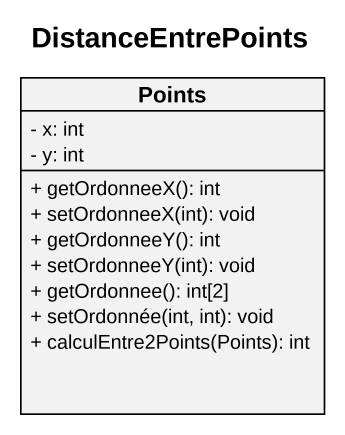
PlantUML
@startuml
title DistanceEntrePoints
hide circle
hide empty members
skinparam classAttributeIconSize 0
class Points {
  - x: int
  - y: int
  + getOrdonneeX(): int
  + setOrdonneeX(int): void
  + getOrdonneeY(): int
  + setOrdonneeY(int): void
  + getOrdonnee(): int[2]
  + setOrdonnée(int, int): void
  + calculEntre2Points(Points): int
}
@enduml
